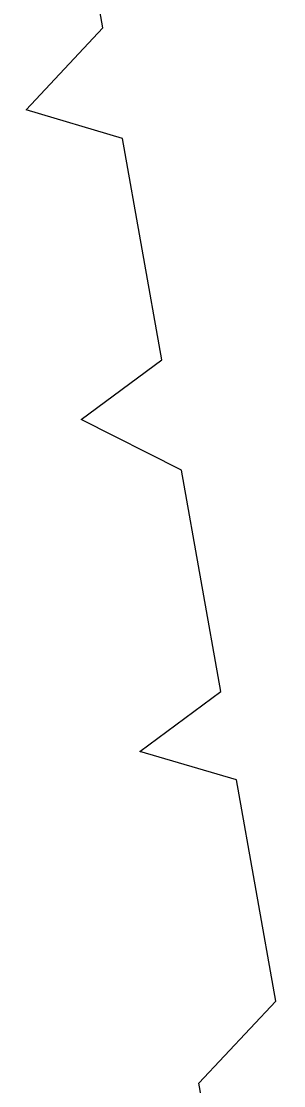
# Model space of a CAD drawing. Header units: millimetres. Extents: x -8417289 to 9420486, y 0 to 166066.
# Drawn here: x -194466.95 to -194465.53, y 106363.43 to 106369.21 of the extents above; entities that cross this region are included whole.
import ezdxf
from ezdxf import colors
from ezdxf.entities.mleader import LeaderData, LeaderLine
from ezdxf.math import Vec2, Vec3

# ---------------------------------------------------------------- set-up
doc = ezdxf.new("R2010")
doc.units = ezdxf.units.MM
doc.header["$MEASUREMENT"] = 0
doc.layers.get('0').update_dxf_attribs({"color": 250, "lineweight": 9})
for name, color, linetype, lineweight in [('_АР ТЕКСТ', 250, 'Continuous', 25), ('АР_Размеры', 175, 'Continuous', 9), ('АР_Сущ Несущая стена', 216, 'Continuous', 30)]:
    doc.layers.add(name, color=color, linetype=linetype, lineweight=lineweight)
doc.styles.add('ISOCPEUR', font='isocpeur.TTF')

# ---------------------------------------------------------------- blocks, each defined once
blk = doc.blocks.new('_DotSmall')
at = {"color": 0, "linetype": 'ByBlock', "const_width": 0.5}
blk.add_lwpolyline([(-0.0625, 0, 1), (0.0625, 0, 1)], format="xyb", close=True, dxfattribs=at)

msp = doc.modelspace()

# ---------------------------------------------------------------- linework, layer by layer
at = {"layer": 'АР_Размеры', "color": 5, "lineweight": 0, "ltscale": 100, "transparency": 33554687}
msp.add_lwpolyline([(-194465.8419, 106362.6078), (-194465.9908, 106363.4481), (-194465.5744, 106363.8934), (-194465.7872, 106365.094), (-194466.31, 106365.2489), (-194465.8723, 106365.5742), (-194466.0851, 106366.7746), (-194466.6291, 106367.0496), (-194466.1914, 106367.3749), (-194466.4042, 106368.5754), (-194466.927, 106368.7304), (-194466.5106, 106369.1757), (-194466.7234, 106370.3762)], dxfattribs=at)
msp.add_lwpolyline([(-194465.8419, 106362.6078), (-194465.9908, 106363.4481), (-194465.5744, 106363.8934), (-194465.7872, 106365.094), (-194466.31, 106365.2489), (-194465.8723, 106365.5742), (-194466.0851, 106366.7746), (-194466.6291, 106367.0496), (-194466.1914, 106367.3749), (-194466.4042, 106368.5754), (-194466.927, 106368.7304), (-194466.5106, 106369.1757), (-194466.7234, 106370.3762)], dxfattribs=at)
msp.add_lwpolyline([(-194465.8419, 106362.6078), (-194465.9908, 106363.4481), (-194465.5744, 106363.8934), (-194465.7872, 106365.094), (-194466.31, 106365.2489), (-194465.8723, 106365.5742), (-194466.0851, 106366.7746), (-194466.6291, 106367.0496), (-194466.1914, 106367.3749), (-194466.4042, 106368.5754), (-194466.927, 106368.7304), (-194466.5106, 106369.1757), (-194466.7234, 106370.3762)], dxfattribs=at)
msp.add_lwpolyline([(-194465.8419, 106362.6078), (-194465.9908, 106363.4481), (-194465.5744, 106363.8934), (-194465.7872, 106365.094), (-194466.31, 106365.2489), (-194465.8723, 106365.5742), (-194466.0851, 106366.7746), (-194466.6291, 106367.0496), (-194466.1914, 106367.3749), (-194466.4042, 106368.5754), (-194466.927, 106368.7304), (-194466.5106, 106369.1757), (-194466.7234, 106370.3762)], dxfattribs=at)
msp.add_lwpolyline([(-194465.8419, 106362.6078), (-194465.9908, 106363.4481), (-194465.5744, 106363.8934), (-194465.7872, 106365.094), (-194466.31, 106365.2489), (-194465.8723, 106365.5742), (-194466.0851, 106366.7746), (-194466.6291, 106367.0496), (-194466.1914, 106367.3749), (-194466.4042, 106368.5754), (-194466.927, 106368.7304), (-194466.5106, 106369.1757), (-194466.7234, 106370.3762)], dxfattribs=at)
msp.add_lwpolyline([(-194465.8419, 106362.6078), (-194465.9908, 106363.4481), (-194465.5744, 106363.8934), (-194465.7872, 106365.094), (-194466.31, 106365.2489), (-194465.8723, 106365.5742), (-194466.0851, 106366.7746), (-194466.6291, 106367.0496), (-194466.1914, 106367.3749), (-194466.4042, 106368.5754), (-194466.927, 106368.7304), (-194466.5106, 106369.1757), (-194466.7234, 106370.3762)], dxfattribs=at)
msp.add_lwpolyline([(-194465.8419, 106362.6078), (-194465.9908, 106363.4481), (-194465.5744, 106363.8934), (-194465.7872, 106365.094), (-194466.31, 106365.2489), (-194465.8723, 106365.5742), (-194466.0851, 106366.7746), (-194466.6291, 106367.0496), (-194466.1914, 106367.3749), (-194466.4042, 106368.5754), (-194466.927, 106368.7304), (-194466.5106, 106369.1757), (-194466.7234, 106370.3762)], dxfattribs=at)
msp.add_lwpolyline([(-194465.8419, 106362.6078), (-194465.9908, 106363.4481), (-194465.5744, 106363.8934), (-194465.7872, 106365.094), (-194466.31, 106365.2489), (-194465.8723, 106365.5742), (-194466.0851, 106366.7746), (-194466.6291, 106367.0496), (-194466.1914, 106367.3749), (-194466.4042, 106368.5754), (-194466.927, 106368.7304), (-194466.5106, 106369.1757), (-194466.7234, 106370.3762)], dxfattribs=at)
msp.add_lwpolyline([(-194465.8419, 106362.6078), (-194465.9908, 106363.4481), (-194465.5744, 106363.8934), (-194465.7872, 106365.094), (-194466.31, 106365.2489), (-194465.8723, 106365.5742), (-194466.0851, 106366.7746), (-194466.6291, 106367.0496), (-194466.1914, 106367.3749), (-194466.4042, 106368.5754), (-194466.927, 106368.7304), (-194466.5106, 106369.1757), (-194466.7234, 106370.3762)], dxfattribs=at)
msp.add_lwpolyline([(-194465.8419, 106362.6078), (-194465.9908, 106363.4481), (-194465.5744, 106363.8934), (-194465.7872, 106365.094), (-194466.31, 106365.2489), (-194465.8723, 106365.5742), (-194466.0851, 106366.7746), (-194466.6291, 106367.0496), (-194466.1914, 106367.3749), (-194466.4042, 106368.5754), (-194466.927, 106368.7304), (-194466.5106, 106369.1757), (-194466.7234, 106370.3762)], dxfattribs=at)
msp.add_lwpolyline([(-194465.8419, 106362.6078), (-194465.9908, 106363.4481), (-194465.5744, 106363.8934), (-194465.7872, 106365.094), (-194466.31, 106365.2489), (-194465.8723, 106365.5742), (-194466.0851, 106366.7746), (-194466.6291, 106367.0496), (-194466.1914, 106367.3749), (-194466.4042, 106368.5754), (-194466.927, 106368.7304), (-194466.5106, 106369.1757), (-194466.7234, 106370.3762)], dxfattribs=at)
msp.add_lwpolyline([(-194465.8419, 106362.6078), (-194465.9908, 106363.4481), (-194465.5744, 106363.8934), (-194465.7872, 106365.094), (-194466.31, 106365.2489), (-194465.8723, 106365.5742), (-194466.0851, 106366.7746), (-194466.6291, 106367.0496), (-194466.1914, 106367.3749), (-194466.4042, 106368.5754), (-194466.927, 106368.7304), (-194466.5106, 106369.1757), (-194466.7234, 106370.3762)], dxfattribs=at)
msp.add_lwpolyline([(-194465.8419, 106362.6078), (-194465.9908, 106363.4481), (-194465.5744, 106363.8934), (-194465.7872, 106365.094), (-194466.31, 106365.2489), (-194465.8723, 106365.5742), (-194466.0851, 106366.7746), (-194466.6291, 106367.0496), (-194466.1914, 106367.3749), (-194466.4042, 106368.5754), (-194466.927, 106368.7304), (-194466.5106, 106369.1757), (-194466.7234, 106370.3762)], dxfattribs=at)
msp.add_lwpolyline([(-194465.8419, 106362.6078), (-194465.9908, 106363.4481), (-194465.5744, 106363.8934), (-194465.7872, 106365.094), (-194466.31, 106365.2489), (-194465.8723, 106365.5742), (-194466.0851, 106366.7746), (-194466.6291, 106367.0496), (-194466.1914, 106367.3749), (-194466.4042, 106368.5754), (-194466.927, 106368.7304), (-194466.5106, 106369.1757), (-194466.7234, 106370.3762)], dxfattribs=at)
msp.add_lwpolyline([(-194465.8419, 106362.6078), (-194465.9908, 106363.4481), (-194465.5744, 106363.8934), (-194465.7872, 106365.094), (-194466.31, 106365.2489), (-194465.8723, 106365.5742), (-194466.0851, 106366.7746), (-194466.6291, 106367.0496), (-194466.1914, 106367.3749), (-194466.4042, 106368.5754), (-194466.927, 106368.7304), (-194466.5106, 106369.1757), (-194466.7234, 106370.3762)], dxfattribs=at)
msp.add_lwpolyline([(-194465.8419, 106362.6078), (-194465.9908, 106363.4481), (-194465.5744, 106363.8934), (-194465.7872, 106365.094), (-194466.31, 106365.2489), (-194465.8723, 106365.5742), (-194466.0851, 106366.7746), (-194466.6291, 106367.0496), (-194466.1914, 106367.3749), (-194466.4042, 106368.5754), (-194466.927, 106368.7304), (-194466.5106, 106369.1757), (-194466.7234, 106370.3762)], dxfattribs=at)
msp.add_lwpolyline([(-194465.8419, 106362.6078), (-194465.9908, 106363.4481), (-194465.5744, 106363.8934), (-194465.7872, 106365.094), (-194466.31, 106365.2489), (-194465.8723, 106365.5742), (-194466.0851, 106366.7746), (-194466.6291, 106367.0496), (-194466.1914, 106367.3749), (-194466.4042, 106368.5754), (-194466.927, 106368.7304), (-194466.5106, 106369.1757), (-194466.7234, 106370.3762)], dxfattribs=at)
msp.add_lwpolyline([(-194465.8419, 106362.6078), (-194465.9908, 106363.4481), (-194465.5744, 106363.8934), (-194465.7872, 106365.094), (-194466.31, 106365.2489), (-194465.8723, 106365.5742), (-194466.0851, 106366.7746), (-194466.6291, 106367.0496), (-194466.1914, 106367.3749), (-194466.4042, 106368.5754), (-194466.927, 106368.7304), (-194466.5106, 106369.1757), (-194466.7234, 106370.3762)], dxfattribs=at)
msp.add_lwpolyline([(-194465.8419, 106362.6078), (-194465.9908, 106363.4481), (-194465.5744, 106363.8934), (-194465.7872, 106365.094), (-194466.31, 106365.2489), (-194465.8723, 106365.5742), (-194466.0851, 106366.7746), (-194466.6291, 106367.0496), (-194466.1914, 106367.3749), (-194466.4042, 106368.5754), (-194466.927, 106368.7304), (-194466.5106, 106369.1757), (-194466.7234, 106370.3762)], dxfattribs=at)
msp.add_lwpolyline([(-194465.8419, 106362.6078), (-194465.9908, 106363.4481), (-194465.5744, 106363.8934), (-194465.7872, 106365.094), (-194466.31, 106365.2489), (-194465.8723, 106365.5742), (-194466.0851, 106366.7746), (-194466.6291, 106367.0496), (-194466.1914, 106367.3749), (-194466.4042, 106368.5754), (-194466.927, 106368.7304), (-194466.5106, 106369.1757), (-194466.7234, 106370.3762)], dxfattribs=at)
msp.add_lwpolyline([(-194465.8419, 106362.6078), (-194465.9908, 106363.4481), (-194465.5744, 106363.8934), (-194465.7872, 106365.094), (-194466.31, 106365.2489), (-194465.8723, 106365.5742), (-194466.0851, 106366.7746), (-194466.6291, 106367.0496), (-194466.1914, 106367.3749), (-194466.4042, 106368.5754), (-194466.927, 106368.7304), (-194466.5106, 106369.1757), (-194466.7234, 106370.3762)], dxfattribs=at)
msp.add_lwpolyline([(-194465.8419, 106362.6078), (-194465.9908, 106363.4481), (-194465.5744, 106363.8934), (-194465.7872, 106365.094), (-194466.31, 106365.2489), (-194465.8723, 106365.5742), (-194466.0851, 106366.7746), (-194466.6291, 106367.0496), (-194466.1914, 106367.3749), (-194466.4042, 106368.5754), (-194466.927, 106368.7304), (-194466.5106, 106369.1757), (-194466.7234, 106370.3762)], dxfattribs=at)
msp.add_lwpolyline([(-194465.8419, 106362.6078), (-194465.9908, 106363.4481), (-194465.5744, 106363.8934), (-194465.7872, 106365.094), (-194466.31, 106365.2489), (-194465.8723, 106365.5742), (-194466.0851, 106366.7746), (-194466.6291, 106367.0496), (-194466.1914, 106367.3749), (-194466.4042, 106368.5754), (-194466.927, 106368.7304), (-194466.5106, 106369.1757), (-194466.7234, 106370.3762)], dxfattribs=at)
msp.add_lwpolyline([(-194465.8419, 106362.6078), (-194465.9908, 106363.4481), (-194465.5744, 106363.8934), (-194465.7872, 106365.094), (-194466.31, 106365.2489), (-194465.8723, 106365.5742), (-194466.0851, 106366.7746), (-194466.6291, 106367.0496), (-194466.1914, 106367.3749), (-194466.4042, 106368.5754), (-194466.927, 106368.7304), (-194466.5106, 106369.1757), (-194466.7234, 106370.3762)], dxfattribs=at)
msp.add_lwpolyline([(-194465.8419, 106362.6078), (-194465.9908, 106363.4481), (-194465.5744, 106363.8934), (-194465.7872, 106365.094), (-194466.31, 106365.2489), (-194465.8723, 106365.5742), (-194466.0851, 106366.7746), (-194466.6291, 106367.0496), (-194466.1914, 106367.3749), (-194466.4042, 106368.5754), (-194466.927, 106368.7304), (-194466.5106, 106369.1757), (-194466.7234, 106370.3762)], dxfattribs=at)
msp.add_lwpolyline([(-194465.8419, 106362.6078), (-194465.9908, 106363.4481), (-194465.5744, 106363.8934), (-194465.7872, 106365.094), (-194466.31, 106365.2489), (-194465.8723, 106365.5742), (-194466.0851, 106366.7746), (-194466.6291, 106367.0496), (-194466.1914, 106367.3749), (-194466.4042, 106368.5754), (-194466.927, 106368.7304), (-194466.5106, 106369.1757), (-194466.7234, 106370.3762)], dxfattribs=at)
msp.add_lwpolyline([(-194465.8419, 106362.6078), (-194465.9908, 106363.4481), (-194465.5744, 106363.8934), (-194465.7872, 106365.094), (-194466.31, 106365.2489), (-194465.8723, 106365.5742), (-194466.0851, 106366.7746), (-194466.6291, 106367.0496), (-194466.1914, 106367.3749), (-194466.4042, 106368.5754), (-194466.927, 106368.7304), (-194466.5106, 106369.1757), (-194466.7234, 106370.3762)], dxfattribs=at)
msp.add_lwpolyline([(-194465.8419, 106362.6078), (-194465.9908, 106363.4481), (-194465.5744, 106363.8934), (-194465.7872, 106365.094), (-194466.31, 106365.2489), (-194465.8723, 106365.5742), (-194466.0851, 106366.7746), (-194466.6291, 106367.0496), (-194466.1914, 106367.3749), (-194466.4042, 106368.5754), (-194466.927, 106368.7304), (-194466.5106, 106369.1757), (-194466.7234, 106370.3762)], dxfattribs=at)
msp.add_lwpolyline([(-194465.8419, 106362.6078), (-194465.9908, 106363.4481), (-194465.5744, 106363.8934), (-194465.7872, 106365.094), (-194466.31, 106365.2489), (-194465.8723, 106365.5742), (-194466.0851, 106366.7746), (-194466.6291, 106367.0496), (-194466.1914, 106367.3749), (-194466.4042, 106368.5754), (-194466.927, 106368.7304), (-194466.5106, 106369.1757), (-194466.7234, 106370.3762)], dxfattribs=at)
msp.add_lwpolyline([(-194465.8419, 106362.6078), (-194465.9908, 106363.4481), (-194465.5744, 106363.8934), (-194465.7872, 106365.094), (-194466.31, 106365.2489), (-194465.8723, 106365.5742), (-194466.0851, 106366.7746), (-194466.6291, 106367.0496), (-194466.1914, 106367.3749), (-194466.4042, 106368.5754), (-194466.927, 106368.7304), (-194466.5106, 106369.1757), (-194466.7234, 106370.3762)], dxfattribs=at)
msp.add_lwpolyline([(-194465.8419, 106362.6078), (-194465.9908, 106363.4481), (-194465.5744, 106363.8934), (-194465.7872, 106365.094), (-194466.31, 106365.2489), (-194465.8723, 106365.5742), (-194466.0851, 106366.7746), (-194466.6291, 106367.0496), (-194466.1914, 106367.3749), (-194466.4042, 106368.5754), (-194466.927, 106368.7304), (-194466.5106, 106369.1757), (-194466.7234, 106370.3762)], dxfattribs=at)
msp.add_lwpolyline([(-194465.8419, 106362.6078), (-194465.9908, 106363.4481), (-194465.5744, 106363.8934), (-194465.7872, 106365.094), (-194466.31, 106365.2489), (-194465.8723, 106365.5742), (-194466.0851, 106366.7746), (-194466.6291, 106367.0496), (-194466.1914, 106367.3749), (-194466.4042, 106368.5754), (-194466.927, 106368.7304), (-194466.5106, 106369.1757), (-194466.7234, 106370.3762)], dxfattribs=at)
msp.add_lwpolyline([(-194465.8419, 106362.6078), (-194465.9908, 106363.4481), (-194465.5744, 106363.8934), (-194465.7872, 106365.094), (-194466.31, 106365.2489), (-194465.8723, 106365.5742), (-194466.0851, 106366.7746), (-194466.6291, 106367.0496), (-194466.1914, 106367.3749), (-194466.4042, 106368.5754), (-194466.927, 106368.7304), (-194466.5106, 106369.1757), (-194466.7234, 106370.3762)], dxfattribs=at)
msp.add_lwpolyline([(-194465.8419, 106362.6078), (-194465.9908, 106363.4481), (-194465.5744, 106363.8934), (-194465.7872, 106365.094), (-194466.31, 106365.2489), (-194465.8723, 106365.5742), (-194466.0851, 106366.7746), (-194466.6291, 106367.0496), (-194466.1914, 106367.3749), (-194466.4042, 106368.5754), (-194466.927, 106368.7304), (-194466.5106, 106369.1757), (-194466.7234, 106370.3762)], dxfattribs=at)
msp.add_lwpolyline([(-194465.8419, 106362.6078), (-194465.9908, 106363.4481), (-194465.5744, 106363.8934), (-194465.7872, 106365.094), (-194466.31, 106365.2489), (-194465.8723, 106365.5742), (-194466.0851, 106366.7746), (-194466.6291, 106367.0496), (-194466.1914, 106367.3749), (-194466.4042, 106368.5754), (-194466.927, 106368.7304), (-194466.5106, 106369.1757), (-194466.7234, 106370.3762)], dxfattribs=at)
msp.add_lwpolyline([(-194465.8419, 106362.6078), (-194465.9908, 106363.4481), (-194465.5744, 106363.8934), (-194465.7872, 106365.094), (-194466.31, 106365.2489), (-194465.8723, 106365.5742), (-194466.0851, 106366.7746), (-194466.6291, 106367.0496), (-194466.1914, 106367.3749), (-194466.4042, 106368.5754), (-194466.927, 106368.7304), (-194466.5106, 106369.1757), (-194466.7234, 106370.3762)], dxfattribs=at)
msp.add_lwpolyline([(-194465.8419, 106362.6078), (-194465.9908, 106363.4481), (-194465.5744, 106363.8934), (-194465.7872, 106365.094), (-194466.31, 106365.2489), (-194465.8723, 106365.5742), (-194466.0851, 106366.7746), (-194466.6291, 106367.0496), (-194466.1914, 106367.3749), (-194466.4042, 106368.5754), (-194466.927, 106368.7304), (-194466.5106, 106369.1757), (-194466.7234, 106370.3762)], dxfattribs=at)
msp.add_lwpolyline([(-194465.8419, 106362.6078), (-194465.9908, 106363.4481), (-194465.5744, 106363.8934), (-194465.7872, 106365.094), (-194466.31, 106365.2489), (-194465.8723, 106365.5742), (-194466.0851, 106366.7746), (-194466.6291, 106367.0496), (-194466.1914, 106367.3749), (-194466.4042, 106368.5754), (-194466.927, 106368.7304), (-194466.5106, 106369.1757), (-194466.7234, 106370.3762)], dxfattribs=at)
msp.add_lwpolyline([(-194465.8419, 106362.6078), (-194465.9908, 106363.4481), (-194465.5744, 106363.8934), (-194465.7872, 106365.094), (-194466.31, 106365.2489), (-194465.8723, 106365.5742), (-194466.0851, 106366.7746), (-194466.6291, 106367.0496), (-194466.1914, 106367.3749), (-194466.4042, 106368.5754), (-194466.927, 106368.7304), (-194466.5106, 106369.1757), (-194466.7234, 106370.3762)], dxfattribs=at)
msp.add_lwpolyline([(-194465.8419, 106362.6078), (-194465.9908, 106363.4481), (-194465.5744, 106363.8934), (-194465.7872, 106365.094), (-194466.31, 106365.2489), (-194465.8723, 106365.5742), (-194466.0851, 106366.7746), (-194466.6291, 106367.0496), (-194466.1914, 106367.3749), (-194466.4042, 106368.5754), (-194466.927, 106368.7304), (-194466.5106, 106369.1757), (-194466.7234, 106370.3762)], dxfattribs=at)
msp.add_lwpolyline([(-194465.8419, 106362.6078), (-194465.9908, 106363.4481), (-194465.5744, 106363.8934), (-194465.7872, 106365.094), (-194466.31, 106365.2489), (-194465.8723, 106365.5742), (-194466.0851, 106366.7746), (-194466.6291, 106367.0496), (-194466.1914, 106367.3749), (-194466.4042, 106368.5754), (-194466.927, 106368.7304), (-194466.5106, 106369.1757), (-194466.7234, 106370.3762)], dxfattribs=at)
msp.add_lwpolyline([(-194465.8419, 106362.6078), (-194465.9908, 106363.4481), (-194465.5744, 106363.8934), (-194465.7872, 106365.094), (-194466.31, 106365.2489), (-194465.8723, 106365.5742), (-194466.0851, 106366.7746), (-194466.6291, 106367.0496), (-194466.1914, 106367.3749), (-194466.4042, 106368.5754), (-194466.927, 106368.7304), (-194466.5106, 106369.1757), (-194466.7234, 106370.3762)], dxfattribs=at)
msp.add_lwpolyline([(-194465.8419, 106362.6078), (-194465.9908, 106363.4481), (-194465.5744, 106363.8934), (-194465.7872, 106365.094), (-194466.31, 106365.2489), (-194465.8723, 106365.5742), (-194466.0851, 106366.7746), (-194466.6291, 106367.0496), (-194466.1914, 106367.3749), (-194466.4042, 106368.5754), (-194466.927, 106368.7304), (-194466.5106, 106369.1757), (-194466.7234, 106370.3762)], dxfattribs=at)
msp.add_lwpolyline([(-194465.8419, 106362.6078), (-194465.9908, 106363.4481), (-194465.5744, 106363.8934), (-194465.7872, 106365.094), (-194466.31, 106365.2489), (-194465.8723, 106365.5742), (-194466.0851, 106366.7746), (-194466.6291, 106367.0496), (-194466.1914, 106367.3749), (-194466.4042, 106368.5754), (-194466.927, 106368.7304), (-194466.5106, 106369.1757), (-194466.7234, 106370.3762)], dxfattribs=at)
msp.add_lwpolyline([(-194465.8419, 106362.6078), (-194465.9908, 106363.4481), (-194465.5744, 106363.8934), (-194465.7872, 106365.094), (-194466.31, 106365.2489), (-194465.8723, 106365.5742), (-194466.0851, 106366.7746), (-194466.6291, 106367.0496), (-194466.1914, 106367.3749), (-194466.4042, 106368.5754), (-194466.927, 106368.7304), (-194466.5106, 106369.1757), (-194466.7234, 106370.3762)], dxfattribs=at)
msp.add_lwpolyline([(-194465.8419, 106362.6078), (-194465.9908, 106363.4481), (-194465.5744, 106363.8934), (-194465.7872, 106365.094), (-194466.31, 106365.2489), (-194465.8723, 106365.5742), (-194466.0851, 106366.7746), (-194466.6291, 106367.0496), (-194466.1914, 106367.3749), (-194466.4042, 106368.5754), (-194466.927, 106368.7304), (-194466.5106, 106369.1757), (-194466.7234, 106370.3762)], dxfattribs=at)
msp.add_lwpolyline([(-194465.8419, 106362.6078), (-194465.9908, 106363.4481), (-194465.5744, 106363.8934), (-194465.7872, 106365.094), (-194466.31, 106365.2489), (-194465.8723, 106365.5742), (-194466.0851, 106366.7746), (-194466.6291, 106367.0496), (-194466.1914, 106367.3749), (-194466.4042, 106368.5754), (-194466.927, 106368.7304), (-194466.5106, 106369.1757), (-194466.7234, 106370.3762)], dxfattribs=at)
msp.add_lwpolyline([(-194465.8419, 106362.6078), (-194465.9908, 106363.4481), (-194465.5744, 106363.8934), (-194465.7872, 106365.094), (-194466.31, 106365.2489), (-194465.8723, 106365.5742), (-194466.0851, 106366.7746), (-194466.6291, 106367.0496), (-194466.1914, 106367.3749), (-194466.4042, 106368.5754), (-194466.927, 106368.7304), (-194466.5106, 106369.1757), (-194466.7234, 106370.3762)], dxfattribs=at)
msp.add_lwpolyline([(-194465.8419, 106362.6078), (-194465.9908, 106363.4481), (-194465.5744, 106363.8934), (-194465.7872, 106365.094), (-194466.31, 106365.2489), (-194465.8723, 106365.5742), (-194466.0851, 106366.7746), (-194466.6291, 106367.0496), (-194466.1914, 106367.3749), (-194466.4042, 106368.5754), (-194466.927, 106368.7304), (-194466.5106, 106369.1757), (-194466.7234, 106370.3762)], dxfattribs=at)
msp.add_lwpolyline([(-194465.8419, 106362.6078), (-194465.9908, 106363.4481), (-194465.5744, 106363.8934), (-194465.7872, 106365.094), (-194466.31, 106365.2489), (-194465.8723, 106365.5742), (-194466.0851, 106366.7746), (-194466.6291, 106367.0496), (-194466.1914, 106367.3749), (-194466.4042, 106368.5754), (-194466.927, 106368.7304), (-194466.5106, 106369.1757), (-194466.7234, 106370.3762)], dxfattribs=at)
msp.add_lwpolyline([(-194465.8419, 106362.6078), (-194465.9908, 106363.4481), (-194465.5744, 106363.8934), (-194465.7872, 106365.094), (-194466.31, 106365.2489), (-194465.8723, 106365.5742), (-194466.0851, 106366.7746), (-194466.6291, 106367.0496), (-194466.1914, 106367.3749), (-194466.4042, 106368.5754), (-194466.927, 106368.7304), (-194466.5106, 106369.1757), (-194466.7234, 106370.3762)], dxfattribs=at)
msp.add_lwpolyline([(-194465.8419, 106362.6078), (-194465.9908, 106363.4481), (-194465.5744, 106363.8934), (-194465.7872, 106365.094), (-194466.31, 106365.2489), (-194465.8723, 106365.5742), (-194466.0851, 106366.7746), (-194466.6291, 106367.0496), (-194466.1914, 106367.3749), (-194466.4042, 106368.5754), (-194466.927, 106368.7304), (-194466.5106, 106369.1757), (-194466.7234, 106370.3762)], dxfattribs=at)
msp.add_lwpolyline([(-194465.8419, 106362.6078), (-194465.9908, 106363.4481), (-194465.5744, 106363.8934), (-194465.7872, 106365.094), (-194466.31, 106365.2489), (-194465.8723, 106365.5742), (-194466.0851, 106366.7746), (-194466.6291, 106367.0496), (-194466.1914, 106367.3749), (-194466.4042, 106368.5754), (-194466.927, 106368.7304), (-194466.5106, 106369.1757), (-194466.7234, 106370.3762)], dxfattribs=at)
msp.add_lwpolyline([(-194465.8419, 106362.6078), (-194465.9908, 106363.4481), (-194465.5744, 106363.8934), (-194465.7872, 106365.094), (-194466.31, 106365.2489), (-194465.8723, 106365.5742), (-194466.0851, 106366.7746), (-194466.6291, 106367.0496), (-194466.1914, 106367.3749), (-194466.4042, 106368.5754), (-194466.927, 106368.7304), (-194466.5106, 106369.1757), (-194466.7234, 106370.3762)], dxfattribs=at)
msp.add_lwpolyline([(-194465.8419, 106362.6078), (-194465.9908, 106363.4481), (-194465.5744, 106363.8934), (-194465.7872, 106365.094), (-194466.31, 106365.2489), (-194465.8723, 106365.5742), (-194466.0851, 106366.7746), (-194466.6291, 106367.0496), (-194466.1914, 106367.3749), (-194466.4042, 106368.5754), (-194466.927, 106368.7304), (-194466.5106, 106369.1757), (-194466.7234, 106370.3762)], dxfattribs=at)
msp.add_lwpolyline([(-194465.8419, 106362.6078), (-194465.9908, 106363.4481), (-194465.5744, 106363.8934), (-194465.7872, 106365.094), (-194466.31, 106365.2489), (-194465.8723, 106365.5742), (-194466.0851, 106366.7746), (-194466.6291, 106367.0496), (-194466.1914, 106367.3749), (-194466.4042, 106368.5754), (-194466.927, 106368.7304), (-194466.5106, 106369.1757), (-194466.7234, 106370.3762)], dxfattribs=at)
msp.add_lwpolyline([(-194465.8419, 106362.6078), (-194465.9908, 106363.4481), (-194465.5744, 106363.8934), (-194465.7872, 106365.094), (-194466.31, 106365.2489), (-194465.8723, 106365.5742), (-194466.0851, 106366.7746), (-194466.6291, 106367.0496), (-194466.1914, 106367.3749), (-194466.4042, 106368.5754), (-194466.927, 106368.7304), (-194466.5106, 106369.1757), (-194466.7234, 106370.3762)], dxfattribs=at)
msp.add_lwpolyline([(-194465.8419, 106362.6078), (-194465.9908, 106363.4481), (-194465.5744, 106363.8934), (-194465.7872, 106365.094), (-194466.31, 106365.2489), (-194465.8723, 106365.5742), (-194466.0851, 106366.7746), (-194466.6291, 106367.0496), (-194466.1914, 106367.3749), (-194466.4042, 106368.5754), (-194466.927, 106368.7304), (-194466.5106, 106369.1757), (-194466.7234, 106370.3762)], dxfattribs=at)
msp.add_lwpolyline([(-194465.8419, 106362.6078), (-194465.9908, 106363.4481), (-194465.5744, 106363.8934), (-194465.7872, 106365.094), (-194466.31, 106365.2489), (-194465.8723, 106365.5742), (-194466.0851, 106366.7746), (-194466.6291, 106367.0496), (-194466.1914, 106367.3749), (-194466.4042, 106368.5754), (-194466.927, 106368.7304), (-194466.5106, 106369.1757), (-194466.7234, 106370.3762)], dxfattribs=at)
msp.add_lwpolyline([(-194465.8419, 106362.6078), (-194465.9908, 106363.4481), (-194465.5744, 106363.8934), (-194465.7872, 106365.094), (-194466.31, 106365.2489), (-194465.8723, 106365.5742), (-194466.0851, 106366.7746), (-194466.6291, 106367.0496), (-194466.1914, 106367.3749), (-194466.4042, 106368.5754), (-194466.927, 106368.7304), (-194466.5106, 106369.1757), (-194466.7234, 106370.3762)], dxfattribs=at)
msp.add_lwpolyline([(-194465.8419, 106362.6078), (-194465.9908, 106363.4481), (-194465.5744, 106363.8934), (-194465.7872, 106365.094), (-194466.31, 106365.2489), (-194465.8723, 106365.5742), (-194466.0851, 106366.7746), (-194466.6291, 106367.0496), (-194466.1914, 106367.3749), (-194466.4042, 106368.5754), (-194466.927, 106368.7304), (-194466.5106, 106369.1757), (-194466.7234, 106370.3762)], dxfattribs=at)
msp.add_lwpolyline([(-194465.8419, 106362.6078), (-194465.9908, 106363.4481), (-194465.5744, 106363.8934), (-194465.7872, 106365.094), (-194466.31, 106365.2489), (-194465.8723, 106365.5742), (-194466.0851, 106366.7746), (-194466.6291, 106367.0496), (-194466.1914, 106367.3749), (-194466.4042, 106368.5754), (-194466.927, 106368.7304), (-194466.5106, 106369.1757), (-194466.7234, 106370.3762)], dxfattribs=at)
msp.add_lwpolyline([(-194465.8419, 106362.6078), (-194465.9908, 106363.4481), (-194465.5744, 106363.8934), (-194465.7872, 106365.094), (-194466.31, 106365.2489), (-194465.8723, 106365.5742), (-194466.0851, 106366.7746), (-194466.6291, 106367.0496), (-194466.1914, 106367.3749), (-194466.4042, 106368.5754), (-194466.927, 106368.7304), (-194466.5106, 106369.1757), (-194466.7234, 106370.3762)], dxfattribs=at)
msp.add_lwpolyline([(-194465.8419, 106362.6078), (-194465.9908, 106363.4481), (-194465.5744, 106363.8934), (-194465.7872, 106365.094), (-194466.31, 106365.2489), (-194465.8723, 106365.5742), (-194466.0851, 106366.7746), (-194466.6291, 106367.0496), (-194466.1914, 106367.3749), (-194466.4042, 106368.5754), (-194466.927, 106368.7304), (-194466.5106, 106369.1757), (-194466.7234, 106370.3762)], dxfattribs=at)
msp.add_lwpolyline([(-194465.8419, 106362.6078), (-194465.9908, 106363.4481), (-194465.5744, 106363.8934), (-194465.7872, 106365.094), (-194466.31, 106365.2489), (-194465.8723, 106365.5742), (-194466.0851, 106366.7746), (-194466.6291, 106367.0496), (-194466.1914, 106367.3749), (-194466.4042, 106368.5754), (-194466.927, 106368.7304), (-194466.5106, 106369.1757), (-194466.7234, 106370.3762)], dxfattribs=at)
msp.add_lwpolyline([(-194465.8419, 106362.6078), (-194465.9908, 106363.4481), (-194465.5744, 106363.8934), (-194465.7872, 106365.094), (-194466.31, 106365.2489), (-194465.8723, 106365.5742), (-194466.0851, 106366.7746), (-194466.6291, 106367.0496), (-194466.1914, 106367.3749), (-194466.4042, 106368.5754), (-194466.927, 106368.7304), (-194466.5106, 106369.1757), (-194466.7234, 106370.3762)], dxfattribs=at)
msp.add_lwpolyline([(-194465.8419, 106362.6078), (-194465.9908, 106363.4481), (-194465.5744, 106363.8934), (-194465.7872, 106365.094), (-194466.31, 106365.2489), (-194465.8723, 106365.5742), (-194466.0851, 106366.7746), (-194466.6291, 106367.0496), (-194466.1914, 106367.3749), (-194466.4042, 106368.5754), (-194466.927, 106368.7304), (-194466.5106, 106369.1757), (-194466.7234, 106370.3762)], dxfattribs=at)
msp.add_lwpolyline([(-194465.8419, 106362.6078), (-194465.9908, 106363.4481), (-194465.5744, 106363.8934), (-194465.7872, 106365.094), (-194466.31, 106365.2489), (-194465.8723, 106365.5742), (-194466.0851, 106366.7746), (-194466.6291, 106367.0496), (-194466.1914, 106367.3749), (-194466.4042, 106368.5754), (-194466.927, 106368.7304), (-194466.5106, 106369.1757), (-194466.7234, 106370.3762)], dxfattribs=at)
msp.add_lwpolyline([(-194465.8419, 106362.6078), (-194465.9908, 106363.4481), (-194465.5744, 106363.8934), (-194465.7872, 106365.094), (-194466.31, 106365.2489), (-194465.8723, 106365.5742), (-194466.0851, 106366.7746), (-194466.6291, 106367.0496), (-194466.1914, 106367.3749), (-194466.4042, 106368.5754), (-194466.927, 106368.7304), (-194466.5106, 106369.1757), (-194466.7234, 106370.3762)], dxfattribs=at)
msp.add_lwpolyline([(-194465.8419, 106362.6078), (-194465.9908, 106363.4481), (-194465.5744, 106363.8934), (-194465.7872, 106365.094), (-194466.31, 106365.2489), (-194465.8723, 106365.5742), (-194466.0851, 106366.7746), (-194466.6291, 106367.0496), (-194466.1914, 106367.3749), (-194466.4042, 106368.5754), (-194466.927, 106368.7304), (-194466.5106, 106369.1757), (-194466.7234, 106370.3762)], dxfattribs=at)
msp.add_lwpolyline([(-194465.8419, 106362.6078), (-194465.9908, 106363.4481), (-194465.5744, 106363.8934), (-194465.7872, 106365.094), (-194466.31, 106365.2489), (-194465.8723, 106365.5742), (-194466.0851, 106366.7746), (-194466.6291, 106367.0496), (-194466.1914, 106367.3749), (-194466.4042, 106368.5754), (-194466.927, 106368.7304), (-194466.5106, 106369.1757), (-194466.7234, 106370.3762)], dxfattribs=at)
msp.add_lwpolyline([(-194465.8419, 106362.6078), (-194465.9908, 106363.4481), (-194465.5744, 106363.8934), (-194465.7872, 106365.094), (-194466.31, 106365.2489), (-194465.8723, 106365.5742), (-194466.0851, 106366.7746), (-194466.6291, 106367.0496), (-194466.1914, 106367.3749), (-194466.4042, 106368.5754), (-194466.927, 106368.7304), (-194466.5106, 106369.1757), (-194466.7234, 106370.3762)], dxfattribs=at)
msp.add_lwpolyline([(-194465.8419, 106362.6078), (-194465.9908, 106363.4481), (-194465.5744, 106363.8934), (-194465.7872, 106365.094), (-194466.31, 106365.2489), (-194465.8723, 106365.5742), (-194466.0851, 106366.7746), (-194466.6291, 106367.0496), (-194466.1914, 106367.3749), (-194466.4042, 106368.5754), (-194466.927, 106368.7304), (-194466.5106, 106369.1757), (-194466.7234, 106370.3762)], dxfattribs=at)
msp.add_lwpolyline([(-194465.8419, 106362.6078), (-194465.9908, 106363.4481), (-194465.5744, 106363.8934), (-194465.7872, 106365.094), (-194466.31, 106365.2489), (-194465.8723, 106365.5742), (-194466.0851, 106366.7746), (-194466.6291, 106367.0496), (-194466.1914, 106367.3749), (-194466.4042, 106368.5754), (-194466.927, 106368.7304), (-194466.5106, 106369.1757), (-194466.7234, 106370.3762)], dxfattribs=at)
msp.add_lwpolyline([(-194465.8419, 106362.6078), (-194465.9908, 106363.4481), (-194465.5744, 106363.8934), (-194465.7872, 106365.094), (-194466.31, 106365.2489), (-194465.8723, 106365.5742), (-194466.0851, 106366.7746), (-194466.6291, 106367.0496), (-194466.1914, 106367.3749), (-194466.4042, 106368.5754), (-194466.927, 106368.7304), (-194466.5106, 106369.1757), (-194466.7234, 106370.3762)], dxfattribs=at)
msp.add_lwpolyline([(-194465.8419, 106362.6078), (-194465.9908, 106363.4481), (-194465.5744, 106363.8934), (-194465.7872, 106365.094), (-194466.31, 106365.2489), (-194465.8723, 106365.5742), (-194466.0851, 106366.7746), (-194466.6291, 106367.0496), (-194466.1914, 106367.3749), (-194466.4042, 106368.5754), (-194466.927, 106368.7304), (-194466.5106, 106369.1757), (-194466.7234, 106370.3762)], dxfattribs=at)
msp.add_lwpolyline([(-194465.8419, 106362.6078), (-194465.9908, 106363.4481), (-194465.5744, 106363.8934), (-194465.7872, 106365.094), (-194466.31, 106365.2489), (-194465.8723, 106365.5742), (-194466.0851, 106366.7746), (-194466.6291, 106367.0496), (-194466.1914, 106367.3749), (-194466.4042, 106368.5754), (-194466.927, 106368.7304), (-194466.5106, 106369.1757), (-194466.7234, 106370.3762)], dxfattribs=at)
msp.add_lwpolyline([(-194465.8419, 106362.6078), (-194465.9908, 106363.4481), (-194465.5744, 106363.8934), (-194465.7872, 106365.094), (-194466.31, 106365.2489), (-194465.8723, 106365.5742), (-194466.0851, 106366.7746), (-194466.6291, 106367.0496), (-194466.1914, 106367.3749), (-194466.4042, 106368.5754), (-194466.927, 106368.7304), (-194466.5106, 106369.1757), (-194466.7234, 106370.3762)], dxfattribs=at)
msp.add_lwpolyline([(-194465.8419, 106362.6078), (-194465.9908, 106363.4481), (-194465.5744, 106363.8934), (-194465.7872, 106365.094), (-194466.31, 106365.2489), (-194465.8723, 106365.5742), (-194466.0851, 106366.7746), (-194466.6291, 106367.0496), (-194466.1914, 106367.3749), (-194466.4042, 106368.5754), (-194466.927, 106368.7304), (-194466.5106, 106369.1757), (-194466.7234, 106370.3762)], dxfattribs=at)
msp.add_lwpolyline([(-194465.8419, 106362.6078), (-194465.9908, 106363.4481), (-194465.5744, 106363.8934), (-194465.7872, 106365.094), (-194466.31, 106365.2489), (-194465.8723, 106365.5742), (-194466.0851, 106366.7746), (-194466.6291, 106367.0496), (-194466.1914, 106367.3749), (-194466.4042, 106368.5754), (-194466.927, 106368.7304), (-194466.5106, 106369.1757), (-194466.7234, 106370.3762)], dxfattribs=at)
msp.add_lwpolyline([(-194465.8419, 106362.6078), (-194465.9908, 106363.4481), (-194465.5744, 106363.8934), (-194465.7872, 106365.094), (-194466.31, 106365.2489), (-194465.8723, 106365.5742), (-194466.0851, 106366.7746), (-194466.6291, 106367.0496), (-194466.1914, 106367.3749), (-194466.4042, 106368.5754), (-194466.927, 106368.7304), (-194466.5106, 106369.1757), (-194466.7234, 106370.3762)], dxfattribs=at)
msp.add_lwpolyline([(-194465.8419, 106362.6078), (-194465.9908, 106363.4481), (-194465.5744, 106363.8934), (-194465.7872, 106365.094), (-194466.31, 106365.2489), (-194465.8723, 106365.5742), (-194466.0851, 106366.7746), (-194466.6291, 106367.0496), (-194466.1914, 106367.3749), (-194466.4042, 106368.5754), (-194466.927, 106368.7304), (-194466.5106, 106369.1757), (-194466.7234, 106370.3762)], dxfattribs=at)
msp.add_lwpolyline([(-194465.8419, 106362.6078), (-194465.9908, 106363.4481), (-194465.5744, 106363.8934), (-194465.7872, 106365.094), (-194466.31, 106365.2489), (-194465.8723, 106365.5742), (-194466.0851, 106366.7746), (-194466.6291, 106367.0496), (-194466.1914, 106367.3749), (-194466.4042, 106368.5754), (-194466.927, 106368.7304), (-194466.5106, 106369.1757), (-194466.7234, 106370.3762)], dxfattribs=at)
msp.add_lwpolyline([(-194465.8419, 106362.6078), (-194465.9908, 106363.4481), (-194465.5744, 106363.8934), (-194465.7872, 106365.094), (-194466.31, 106365.2489), (-194465.8723, 106365.5742), (-194466.0851, 106366.7746), (-194466.6291, 106367.0496), (-194466.1914, 106367.3749), (-194466.4042, 106368.5754), (-194466.927, 106368.7304), (-194466.5106, 106369.1757), (-194466.7234, 106370.3762)], dxfattribs=at)
msp.add_lwpolyline([(-194465.8419, 106362.6078), (-194465.9908, 106363.4481), (-194465.5744, 106363.8934), (-194465.7872, 106365.094), (-194466.31, 106365.2489), (-194465.8723, 106365.5742), (-194466.0851, 106366.7746), (-194466.6291, 106367.0496), (-194466.1914, 106367.3749), (-194466.4042, 106368.5754), (-194466.927, 106368.7304), (-194466.5106, 106369.1757), (-194466.7234, 106370.3762)], dxfattribs=at)
msp.add_lwpolyline([(-194465.8419, 106362.6078), (-194465.9908, 106363.4481), (-194465.5744, 106363.8934), (-194465.7872, 106365.094), (-194466.31, 106365.2489), (-194465.8723, 106365.5742), (-194466.0851, 106366.7746), (-194466.6291, 106367.0496), (-194466.1914, 106367.3749), (-194466.4042, 106368.5754), (-194466.927, 106368.7304), (-194466.5106, 106369.1757), (-194466.7234, 106370.3762)], dxfattribs=at)
msp.add_lwpolyline([(-194465.8419, 106362.6078), (-194465.9908, 106363.4481), (-194465.5744, 106363.8934), (-194465.7872, 106365.094), (-194466.31, 106365.2489), (-194465.8723, 106365.5742), (-194466.0851, 106366.7746), (-194466.6291, 106367.0496), (-194466.1914, 106367.3749), (-194466.4042, 106368.5754), (-194466.927, 106368.7304), (-194466.5106, 106369.1757), (-194466.7234, 106370.3762)], dxfattribs=at)
msp.add_lwpolyline([(-194465.8419, 106362.6078), (-194465.9908, 106363.4481), (-194465.5744, 106363.8934), (-194465.7872, 106365.094), (-194466.31, 106365.2489), (-194465.8723, 106365.5742), (-194466.0851, 106366.7746), (-194466.6291, 106367.0496), (-194466.1914, 106367.3749), (-194466.4042, 106368.5754), (-194466.927, 106368.7304), (-194466.5106, 106369.1757), (-194466.7234, 106370.3762)], dxfattribs=at)
msp.add_lwpolyline([(-194465.8419, 106362.6078), (-194465.9908, 106363.4481), (-194465.5744, 106363.8934), (-194465.7872, 106365.094), (-194466.31, 106365.2489), (-194465.8723, 106365.5742), (-194466.0851, 106366.7746), (-194466.6291, 106367.0496), (-194466.1914, 106367.3749), (-194466.4042, 106368.5754), (-194466.927, 106368.7304), (-194466.5106, 106369.1757), (-194466.7234, 106370.3762)], dxfattribs=at)
msp.add_lwpolyline([(-194465.8419, 106362.6078), (-194465.9908, 106363.4481), (-194465.5744, 106363.8934), (-194465.7872, 106365.094), (-194466.31, 106365.2489), (-194465.8723, 106365.5742), (-194466.0851, 106366.7746), (-194466.6291, 106367.0496), (-194466.1914, 106367.3749), (-194466.4042, 106368.5754), (-194466.927, 106368.7304), (-194466.5106, 106369.1757), (-194466.7234, 106370.3762)], dxfattribs=at)
msp.add_lwpolyline([(-194465.8419, 106362.6078), (-194465.9908, 106363.4481), (-194465.5744, 106363.8934), (-194465.7872, 106365.094), (-194466.31, 106365.2489), (-194465.8723, 106365.5742), (-194466.0851, 106366.7746), (-194466.6291, 106367.0496), (-194466.1914, 106367.3749), (-194466.4042, 106368.5754), (-194466.927, 106368.7304), (-194466.5106, 106369.1757), (-194466.7234, 106370.3762)], dxfattribs=at)
msp.add_lwpolyline([(-194465.8419, 106362.6078), (-194465.9908, 106363.4481), (-194465.5744, 106363.8934), (-194465.7872, 106365.094), (-194466.31, 106365.2489), (-194465.8723, 106365.5742), (-194466.0851, 106366.7746), (-194466.6291, 106367.0496), (-194466.1914, 106367.3749), (-194466.4042, 106368.5754), (-194466.927, 106368.7304), (-194466.5106, 106369.1757), (-194466.7234, 106370.3762)], dxfattribs=at)
msp.add_lwpolyline([(-194465.8419, 106362.6078), (-194465.9908, 106363.4481), (-194465.5744, 106363.8934), (-194465.7872, 106365.094), (-194466.31, 106365.2489), (-194465.8723, 106365.5742), (-194466.0851, 106366.7746), (-194466.6291, 106367.0496), (-194466.1914, 106367.3749), (-194466.4042, 106368.5754), (-194466.927, 106368.7304), (-194466.5106, 106369.1757), (-194466.7234, 106370.3762)], dxfattribs=at)
msp.add_lwpolyline([(-194465.8419, 106362.6078), (-194465.9908, 106363.4481), (-194465.5744, 106363.8934), (-194465.7872, 106365.094), (-194466.31, 106365.2489), (-194465.8723, 106365.5742), (-194466.0851, 106366.7746), (-194466.6291, 106367.0496), (-194466.1914, 106367.3749), (-194466.4042, 106368.5754), (-194466.927, 106368.7304), (-194466.5106, 106369.1757), (-194466.7234, 106370.3762)], dxfattribs=at)
msp.add_lwpolyline([(-194465.8419, 106362.6078), (-194465.9908, 106363.4481), (-194465.5744, 106363.8934), (-194465.7872, 106365.094), (-194466.31, 106365.2489), (-194465.8723, 106365.5742), (-194466.0851, 106366.7746), (-194466.6291, 106367.0496), (-194466.1914, 106367.3749), (-194466.4042, 106368.5754), (-194466.927, 106368.7304), (-194466.5106, 106369.1757), (-194466.7234, 106370.3762)], dxfattribs=at)
msp.add_lwpolyline([(-194465.8419, 106362.6078), (-194465.9908, 106363.4481), (-194465.5744, 106363.8934), (-194465.7872, 106365.094), (-194466.31, 106365.2489), (-194465.8723, 106365.5742), (-194466.0851, 106366.7746), (-194466.6291, 106367.0496), (-194466.1914, 106367.3749), (-194466.4042, 106368.5754), (-194466.927, 106368.7304), (-194466.5106, 106369.1757), (-194466.7234, 106370.3762)], dxfattribs=at)
msp.add_lwpolyline([(-194465.8419, 106362.6078), (-194465.9908, 106363.4481), (-194465.5744, 106363.8934), (-194465.7872, 106365.094), (-194466.31, 106365.2489), (-194465.8723, 106365.5742), (-194466.0851, 106366.7746), (-194466.6291, 106367.0496), (-194466.1914, 106367.3749), (-194466.4042, 106368.5754), (-194466.927, 106368.7304), (-194466.5106, 106369.1757), (-194466.7234, 106370.3762)], dxfattribs=at)
msp.add_lwpolyline([(-194465.8419, 106362.6078), (-194465.9908, 106363.4481), (-194465.5744, 106363.8934), (-194465.7872, 106365.094), (-194466.31, 106365.2489), (-194465.8723, 106365.5742), (-194466.0851, 106366.7746), (-194466.6291, 106367.0496), (-194466.1914, 106367.3749), (-194466.4042, 106368.5754), (-194466.927, 106368.7304), (-194466.5106, 106369.1757), (-194466.7234, 106370.3762)], dxfattribs=at)
msp.add_lwpolyline([(-194465.8419, 106362.6078), (-194465.9908, 106363.4481), (-194465.5744, 106363.8934), (-194465.7872, 106365.094), (-194466.31, 106365.2489), (-194465.8723, 106365.5742), (-194466.0851, 106366.7746), (-194466.6291, 106367.0496), (-194466.1914, 106367.3749), (-194466.4042, 106368.5754), (-194466.927, 106368.7304), (-194466.5106, 106369.1757), (-194466.7234, 106370.3762)], dxfattribs=at)
msp.add_lwpolyline([(-194465.8419, 106362.6078), (-194465.9908, 106363.4481), (-194465.5744, 106363.8934), (-194465.7872, 106365.094), (-194466.31, 106365.2489), (-194465.8723, 106365.5742), (-194466.0851, 106366.7746), (-194466.6291, 106367.0496), (-194466.1914, 106367.3749), (-194466.4042, 106368.5754), (-194466.927, 106368.7304), (-194466.5106, 106369.1757), (-194466.7234, 106370.3762)], dxfattribs=at)
msp.add_lwpolyline([(-194465.8419, 106362.6078), (-194465.9908, 106363.4481), (-194465.5744, 106363.8934), (-194465.7872, 106365.094), (-194466.31, 106365.2489), (-194465.8723, 106365.5742), (-194466.0851, 106366.7746), (-194466.6291, 106367.0496), (-194466.1914, 106367.3749), (-194466.4042, 106368.5754), (-194466.927, 106368.7304), (-194466.5106, 106369.1757), (-194466.7234, 106370.3762)], dxfattribs=at)
msp.add_lwpolyline([(-194465.8419, 106362.6078), (-194465.9908, 106363.4481), (-194465.5744, 106363.8934), (-194465.7872, 106365.094), (-194466.31, 106365.2489), (-194465.8723, 106365.5742), (-194466.0851, 106366.7746), (-194466.6291, 106367.0496), (-194466.1914, 106367.3749), (-194466.4042, 106368.5754), (-194466.927, 106368.7304), (-194466.5106, 106369.1757), (-194466.7234, 106370.3762)], dxfattribs=at)
msp.add_lwpolyline([(-194465.8419, 106362.6078), (-194465.9908, 106363.4481), (-194465.5744, 106363.8934), (-194465.7872, 106365.094), (-194466.31, 106365.2489), (-194465.8723, 106365.5742), (-194466.0851, 106366.7746), (-194466.6291, 106367.0496), (-194466.1914, 106367.3749), (-194466.4042, 106368.5754), (-194466.927, 106368.7304), (-194466.5106, 106369.1757), (-194466.7234, 106370.3762)], dxfattribs=at)
msp.add_lwpolyline([(-194465.8419, 106362.6078), (-194465.9908, 106363.4481), (-194465.5744, 106363.8934), (-194465.7872, 106365.094), (-194466.31, 106365.2489), (-194465.8723, 106365.5742), (-194466.0851, 106366.7746), (-194466.6291, 106367.0496), (-194466.1914, 106367.3749), (-194466.4042, 106368.5754), (-194466.927, 106368.7304), (-194466.5106, 106369.1757), (-194466.7234, 106370.3762)], dxfattribs=at)
msp.add_lwpolyline([(-194465.8419, 106362.6078), (-194465.9908, 106363.4481), (-194465.5744, 106363.8934), (-194465.7872, 106365.094), (-194466.31, 106365.2489), (-194465.8723, 106365.5742), (-194466.0851, 106366.7746), (-194466.6291, 106367.0496), (-194466.1914, 106367.3749), (-194466.4042, 106368.5754), (-194466.927, 106368.7304), (-194466.5106, 106369.1757), (-194466.7234, 106370.3762)], dxfattribs=at)
msp.add_lwpolyline([(-194465.8419, 106362.6078), (-194465.9908, 106363.4481), (-194465.5744, 106363.8934), (-194465.7872, 106365.094), (-194466.31, 106365.2489), (-194465.8723, 106365.5742), (-194466.0851, 106366.7746), (-194466.6291, 106367.0496), (-194466.1914, 106367.3749), (-194466.4042, 106368.5754), (-194466.927, 106368.7304), (-194466.5106, 106369.1757), (-194466.7234, 106370.3762)], dxfattribs=at)
msp.add_lwpolyline([(-194465.8419, 106362.6078), (-194465.9908, 106363.4481), (-194465.5744, 106363.8934), (-194465.7872, 106365.094), (-194466.31, 106365.2489), (-194465.8723, 106365.5742), (-194466.0851, 106366.7746), (-194466.6291, 106367.0496), (-194466.1914, 106367.3749), (-194466.4042, 106368.5754), (-194466.927, 106368.7304), (-194466.5106, 106369.1757), (-194466.7234, 106370.3762)], dxfattribs=at)
msp.add_lwpolyline([(-194465.8419, 106362.6078), (-194465.9908, 106363.4481), (-194465.5744, 106363.8934), (-194465.7872, 106365.094), (-194466.31, 106365.2489), (-194465.8723, 106365.5742), (-194466.0851, 106366.7746), (-194466.6291, 106367.0496), (-194466.1914, 106367.3749), (-194466.4042, 106368.5754), (-194466.927, 106368.7304), (-194466.5106, 106369.1757), (-194466.7234, 106370.3762)], dxfattribs=at)
msp.add_lwpolyline([(-194465.8419, 106362.6078), (-194465.9908, 106363.4481), (-194465.5744, 106363.8934), (-194465.7872, 106365.094), (-194466.31, 106365.2489), (-194465.8723, 106365.5742), (-194466.0851, 106366.7746), (-194466.6291, 106367.0496), (-194466.1914, 106367.3749), (-194466.4042, 106368.5754), (-194466.927, 106368.7304), (-194466.5106, 106369.1757), (-194466.7234, 106370.3762)], dxfattribs=at)
msp.add_lwpolyline([(-194465.8419, 106362.6078), (-194465.9908, 106363.4481), (-194465.5744, 106363.8934), (-194465.7872, 106365.094), (-194466.31, 106365.2489), (-194465.8723, 106365.5742), (-194466.0851, 106366.7746), (-194466.6291, 106367.0496), (-194466.1914, 106367.3749), (-194466.4042, 106368.5754), (-194466.927, 106368.7304), (-194466.5106, 106369.1757), (-194466.7234, 106370.3762)], dxfattribs=at)
msp.add_lwpolyline([(-194465.8419, 106362.6078), (-194465.9908, 106363.4481), (-194465.5744, 106363.8934), (-194465.7872, 106365.094), (-194466.31, 106365.2489), (-194465.8723, 106365.5742), (-194466.0851, 106366.7746), (-194466.6291, 106367.0496), (-194466.1914, 106367.3749), (-194466.4042, 106368.5754), (-194466.927, 106368.7304), (-194466.5106, 106369.1757), (-194466.7234, 106370.3762)], dxfattribs=at)
msp.add_lwpolyline([(-194465.8419, 106362.6078), (-194465.9908, 106363.4481), (-194465.5744, 106363.8934), (-194465.7872, 106365.094), (-194466.31, 106365.2489), (-194465.8723, 106365.5742), (-194466.0851, 106366.7746), (-194466.6291, 106367.0496), (-194466.1914, 106367.3749), (-194466.4042, 106368.5754), (-194466.927, 106368.7304), (-194466.5106, 106369.1757), (-194466.7234, 106370.3762)], dxfattribs=at)
msp.add_lwpolyline([(-194465.8419, 106362.6078), (-194465.9908, 106363.4481), (-194465.5744, 106363.8934), (-194465.7872, 106365.094), (-194466.31, 106365.2489), (-194465.8723, 106365.5742), (-194466.0851, 106366.7746), (-194466.6291, 106367.0496), (-194466.1914, 106367.3749), (-194466.4042, 106368.5754), (-194466.927, 106368.7304), (-194466.5106, 106369.1757), (-194466.7234, 106370.3762)], dxfattribs=at)
msp.add_lwpolyline([(-194465.8419, 106362.6078), (-194465.9908, 106363.4481), (-194465.5744, 106363.8934), (-194465.7872, 106365.094), (-194466.31, 106365.2489), (-194465.8723, 106365.5742), (-194466.0851, 106366.7746), (-194466.6291, 106367.0496), (-194466.1914, 106367.3749), (-194466.4042, 106368.5754), (-194466.927, 106368.7304), (-194466.5106, 106369.1757), (-194466.7234, 106370.3762)], dxfattribs=at)
msp.add_lwpolyline([(-194465.8419, 106362.6078), (-194465.9908, 106363.4481), (-194465.5744, 106363.8934), (-194465.7872, 106365.094), (-194466.31, 106365.2489), (-194465.8723, 106365.5742), (-194466.0851, 106366.7746), (-194466.6291, 106367.0496), (-194466.1914, 106367.3749), (-194466.4042, 106368.5754), (-194466.927, 106368.7304), (-194466.5106, 106369.1757), (-194466.7234, 106370.3762)], dxfattribs=at)
msp.add_lwpolyline([(-194465.8419, 106362.6078), (-194465.9908, 106363.4481), (-194465.5744, 106363.8934), (-194465.7872, 106365.094), (-194466.31, 106365.2489), (-194465.8723, 106365.5742), (-194466.0851, 106366.7746), (-194466.6291, 106367.0496), (-194466.1914, 106367.3749), (-194466.4042, 106368.5754), (-194466.927, 106368.7304), (-194466.5106, 106369.1757), (-194466.7234, 106370.3762)], dxfattribs=at)
msp.add_lwpolyline([(-194465.8419, 106362.6078), (-194465.9908, 106363.4481), (-194465.5744, 106363.8934), (-194465.7872, 106365.094), (-194466.31, 106365.2489), (-194465.8723, 106365.5742), (-194466.0851, 106366.7746), (-194466.6291, 106367.0496), (-194466.1914, 106367.3749), (-194466.4042, 106368.5754), (-194466.927, 106368.7304), (-194466.5106, 106369.1757), (-194466.7234, 106370.3762)], dxfattribs=at)
msp.add_lwpolyline([(-194465.8419, 106362.6078), (-194465.9908, 106363.4481), (-194465.5744, 106363.8934), (-194465.7872, 106365.094), (-194466.31, 106365.2489), (-194465.8723, 106365.5742), (-194466.0851, 106366.7746), (-194466.6291, 106367.0496), (-194466.1914, 106367.3749), (-194466.4042, 106368.5754), (-194466.927, 106368.7304), (-194466.5106, 106369.1757), (-194466.7234, 106370.3762)], dxfattribs=at)
msp.add_lwpolyline([(-194465.8419, 106362.6078), (-194465.9908, 106363.4481), (-194465.5744, 106363.8934), (-194465.7872, 106365.094), (-194466.31, 106365.2489), (-194465.8723, 106365.5742), (-194466.0851, 106366.7746), (-194466.6291, 106367.0496), (-194466.1914, 106367.3749), (-194466.4042, 106368.5754), (-194466.927, 106368.7304), (-194466.5106, 106369.1757), (-194466.7234, 106370.3762)], dxfattribs=at)
msp.add_lwpolyline([(-194465.8419, 106362.6078), (-194465.9908, 106363.4481), (-194465.5744, 106363.8934), (-194465.7872, 106365.094), (-194466.31, 106365.2489), (-194465.8723, 106365.5742), (-194466.0851, 106366.7746), (-194466.6291, 106367.0496), (-194466.1914, 106367.3749), (-194466.4042, 106368.5754), (-194466.927, 106368.7304), (-194466.5106, 106369.1757), (-194466.7234, 106370.3762)], dxfattribs=at)
msp.add_lwpolyline([(-194465.8419, 106362.6078), (-194465.9908, 106363.4481), (-194465.5744, 106363.8934), (-194465.7872, 106365.094), (-194466.31, 106365.2489), (-194465.8723, 106365.5742), (-194466.0851, 106366.7746), (-194466.6291, 106367.0496), (-194466.1914, 106367.3749), (-194466.4042, 106368.5754), (-194466.927, 106368.7304), (-194466.5106, 106369.1757), (-194466.7234, 106370.3762)], dxfattribs=at)
msp.add_lwpolyline([(-194465.8419, 106362.6078), (-194465.9908, 106363.4481), (-194465.5744, 106363.8934), (-194465.7872, 106365.094), (-194466.31, 106365.2489), (-194465.8723, 106365.5742), (-194466.0851, 106366.7746), (-194466.6291, 106367.0496), (-194466.1914, 106367.3749), (-194466.4042, 106368.5754), (-194466.927, 106368.7304), (-194466.5106, 106369.1757), (-194466.7234, 106370.3762)], dxfattribs=at)
msp.add_lwpolyline([(-194465.8419, 106362.6078), (-194465.9908, 106363.4481), (-194465.5744, 106363.8934), (-194465.7872, 106365.094), (-194466.31, 106365.2489), (-194465.8723, 106365.5742), (-194466.0851, 106366.7746), (-194466.6291, 106367.0496), (-194466.1914, 106367.3749), (-194466.4042, 106368.5754), (-194466.927, 106368.7304), (-194466.5106, 106369.1757), (-194466.7234, 106370.3762)], dxfattribs=at)
msp.add_lwpolyline([(-194465.8419, 106362.6078), (-194465.9908, 106363.4481), (-194465.5744, 106363.8934), (-194465.7872, 106365.094), (-194466.31, 106365.2489), (-194465.8723, 106365.5742), (-194466.0851, 106366.7746), (-194466.6291, 106367.0496), (-194466.1914, 106367.3749), (-194466.4042, 106368.5754), (-194466.927, 106368.7304), (-194466.5106, 106369.1757), (-194466.7234, 106370.3762)], dxfattribs=at)
msp.add_lwpolyline([(-194465.8419, 106362.6078), (-194465.9908, 106363.4481), (-194465.5744, 106363.8934), (-194465.7872, 106365.094), (-194466.31, 106365.2489), (-194465.8723, 106365.5742), (-194466.0851, 106366.7746), (-194466.6291, 106367.0496), (-194466.1914, 106367.3749), (-194466.4042, 106368.5754), (-194466.927, 106368.7304), (-194466.5106, 106369.1757), (-194466.7234, 106370.3762)], dxfattribs=at)
msp.add_lwpolyline([(-194465.8419, 106362.6078), (-194465.9908, 106363.4481), (-194465.5744, 106363.8934), (-194465.7872, 106365.094), (-194466.31, 106365.2489), (-194465.8723, 106365.5742), (-194466.0851, 106366.7746), (-194466.6291, 106367.0496), (-194466.1914, 106367.3749), (-194466.4042, 106368.5754), (-194466.927, 106368.7304), (-194466.5106, 106369.1757), (-194466.7234, 106370.3762)], dxfattribs=at)
msp.add_lwpolyline([(-194465.8419, 106362.6078), (-194465.9908, 106363.4481), (-194465.5744, 106363.8934), (-194465.7872, 106365.094), (-194466.31, 106365.2489), (-194465.8723, 106365.5742), (-194466.0851, 106366.7746), (-194466.6291, 106367.0496), (-194466.1914, 106367.3749), (-194466.4042, 106368.5754), (-194466.927, 106368.7304), (-194466.5106, 106369.1757), (-194466.7234, 106370.3762)], dxfattribs=at)
msp.add_lwpolyline([(-194465.8419, 106362.6078), (-194465.9908, 106363.4481), (-194465.5744, 106363.8934), (-194465.7872, 106365.094), (-194466.31, 106365.2489), (-194465.8723, 106365.5742), (-194466.0851, 106366.7746), (-194466.6291, 106367.0496), (-194466.1914, 106367.3749), (-194466.4042, 106368.5754), (-194466.927, 106368.7304), (-194466.5106, 106369.1757), (-194466.7234, 106370.3762)], dxfattribs=at)
msp.add_lwpolyline([(-194465.8419, 106362.6078), (-194465.9908, 106363.4481), (-194465.5744, 106363.8934), (-194465.7872, 106365.094), (-194466.31, 106365.2489), (-194465.8723, 106365.5742), (-194466.0851, 106366.7746), (-194466.6291, 106367.0496), (-194466.1914, 106367.3749), (-194466.4042, 106368.5754), (-194466.927, 106368.7304), (-194466.5106, 106369.1757), (-194466.7234, 106370.3762)], dxfattribs=at)
msp.add_lwpolyline([(-194465.8419, 106362.6078), (-194465.9908, 106363.4481), (-194465.5744, 106363.8934), (-194465.7872, 106365.094), (-194466.31, 106365.2489), (-194465.8723, 106365.5742), (-194466.0851, 106366.7746), (-194466.6291, 106367.0496), (-194466.1914, 106367.3749), (-194466.4042, 106368.5754), (-194466.927, 106368.7304), (-194466.5106, 106369.1757), (-194466.7234, 106370.3762)], dxfattribs=at)
msp.add_lwpolyline([(-194465.8419, 106362.6078), (-194465.9908, 106363.4481), (-194465.5744, 106363.8934), (-194465.7872, 106365.094), (-194466.31, 106365.2489), (-194465.8723, 106365.5742), (-194466.0851, 106366.7746), (-194466.6291, 106367.0496), (-194466.1914, 106367.3749), (-194466.4042, 106368.5754), (-194466.927, 106368.7304), (-194466.5106, 106369.1757), (-194466.7234, 106370.3762)], dxfattribs=at)
msp.add_lwpolyline([(-194465.8419, 106362.6078), (-194465.9908, 106363.4481), (-194465.5744, 106363.8934), (-194465.7872, 106365.094), (-194466.31, 106365.2489), (-194465.8723, 106365.5742), (-194466.0851, 106366.7746), (-194466.6291, 106367.0496), (-194466.1914, 106367.3749), (-194466.4042, 106368.5754), (-194466.927, 106368.7304), (-194466.5106, 106369.1757), (-194466.7234, 106370.3762)], dxfattribs=at)
msp.add_lwpolyline([(-194465.8419, 106362.6078), (-194465.9908, 106363.4481), (-194465.5744, 106363.8934), (-194465.7872, 106365.094), (-194466.31, 106365.2489), (-194465.8723, 106365.5742), (-194466.0851, 106366.7746), (-194466.6291, 106367.0496), (-194466.1914, 106367.3749), (-194466.4042, 106368.5754), (-194466.927, 106368.7304), (-194466.5106, 106369.1757), (-194466.7234, 106370.3762)], dxfattribs=at)
msp.add_lwpolyline([(-194465.8419, 106362.6078), (-194465.9908, 106363.4481), (-194465.5744, 106363.8934), (-194465.7872, 106365.094), (-194466.31, 106365.2489), (-194465.8723, 106365.5742), (-194466.0851, 106366.7746), (-194466.6291, 106367.0496), (-194466.1914, 106367.3749), (-194466.4042, 106368.5754), (-194466.927, 106368.7304), (-194466.5106, 106369.1757), (-194466.7234, 106370.3762)], dxfattribs=at)
msp.add_lwpolyline([(-194465.8419, 106362.6078), (-194465.9908, 106363.4481), (-194465.5744, 106363.8934), (-194465.7872, 106365.094), (-194466.31, 106365.2489), (-194465.8723, 106365.5742), (-194466.0851, 106366.7746), (-194466.6291, 106367.0496), (-194466.1914, 106367.3749), (-194466.4042, 106368.5754), (-194466.927, 106368.7304), (-194466.5106, 106369.1757), (-194466.7234, 106370.3762)], dxfattribs=at)
msp.add_lwpolyline([(-194465.8419, 106362.6078), (-194465.9908, 106363.4481), (-194465.5744, 106363.8934), (-194465.7872, 106365.094), (-194466.31, 106365.2489), (-194465.8723, 106365.5742), (-194466.0851, 106366.7746), (-194466.6291, 106367.0496), (-194466.1914, 106367.3749), (-194466.4042, 106368.5754), (-194466.927, 106368.7304), (-194466.5106, 106369.1757), (-194466.7234, 106370.3762)], dxfattribs=at)
at = {"layer": 'АР_Сущ Несущая стена', "lineweight": 18, "ltscale": 100}
msp.add_arc((-197116.3547, 115484.5893), 9778.6546, 272.59254797, 356.63539137, dxfattribs=at)

# ---------------------------------------------------------------- leaders
at = {"layer": '_АР ТЕКСТ'}
ml = msp.add_multileader_mtext('Standard', dxfattribs=at)
ml.set_content('{\\W0.8;-2,550}', color=256, style='ISOCPEUR')
ml.set_leader_properties(color=256, linetype='Continuous', lineweight=-1)
ml.set_arrow_properties(name='DOTSMALL')
ml.build(insert=Vec2(0, 0))
ml.multileader.update_dxf_attribs({"has_text_frame": 1, "text_left_attachment_type": 4, "text_right_attachment_type": 4, "dogleg_length": 100, "arrow_head_size": 180})
ctx = ml.context
ctx.base_point, ctx.char_height, ctx.arrow_head_size, ctx.landing_gap_size, ctx.plane_origin = Vec3(-314736.0149, 120073.2763, -1.9618), 250, 180, 50, Vec3(-314255.6815, 117829.2579, -1.9618)
ctx.left_attachment, ctx.right_attachment = 4, 4
notes = []
notes.append((ctx, [(0, (0, 0, 0), (0, 0), (1, 0), 1, [])]))
ctx.mtext.insert, ctx.mtext.width, ctx.mtext.defined_height, ctx.mtext.line_spacing_style, ctx.mtext.flow_direction = Vec3(-314686.0149, 120406.6097, -1.9618), 801.086406, 330.7096, 2, 5
for ctx, leaders in notes:
    for number, flags, end, landing, length, lines in leaders:
        leader = LeaderData()
        leader.index, (leader.has_last_leader_line, leader.has_dogleg_vector, leader.attachment_direction) = number, flags
        leader.last_leader_point, leader.dogleg_vector, leader.dogleg_length = Vec3(end), Vec3(landing), length
        for number, points, colour, breaks in lines:
            line = LeaderLine()
            line.index, line.vertices, line.color, line.breaks = number, Vec3.list(points), colors.encode_raw_color(colour), breaks
            leader.lines.append(line)
        ctx.leaders.append(leader)

doc.saveas('drawing.dxf')
